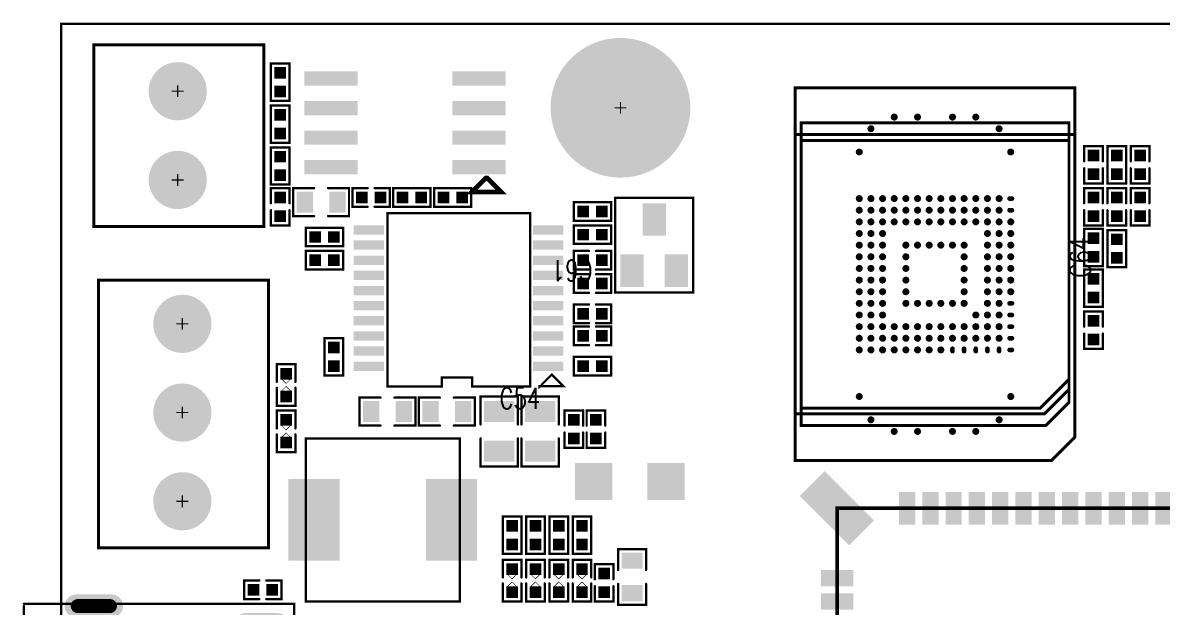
# Model space of a CAD drawing. Extents: x -122 to 0, y 0 to 77.
# Drawn here: x -121.65 to -72.75, y 49.95 to 75.05 of the extents above; entities that cross this region are included whole.
import ezdxf

# ---------------------------------------------------------------- set-up
doc = ezdxf.new("R2010")
doc.units = 0
for name, pattern in [('KEEPOUT_00011100$0', [2, 1, 1]), ('TRMIDX_0', [2, 1, 1]), ('TRMIDX_1', [2, 1, 1])]:
    doc.linetypes.add(name, pattern=pattern)
for name, color, linetype in [('BOARD_OUTLINE_00', 255, 'CONTINUOUS'), ('DRIL_NPLTE_THRU_01', 34, 'CONTINUOUS'), ('DRIL_PLTE_THRU_01', 34, 'CONTINUOUS'), ('DRIL_SYMBOL', 255, 'CONTINUOUS'), ('KEEPOUT_01', 130, 'CONTINUOUS'), ('PADS_INNER', 43, 'CONTINUOUS'), ('PADS_TOP', 43, 'CONTINUOUS'), ('PART_NAME_01', 254, 'CONTINUOUS'), ('PART_TOP_2DLINE_00', 253, 'CONTINUOUS'), ('PART_TOP_2DLINE_01', 253, 'CONTINUOUS'), ('PART_TOP_COPPER_01', 253, 'CONTINUOUS')]:
    doc.layers.add(name, color=color, linetype=linetype)
doc.styles.add('W0$1016', font='simplex', dxfattribs={"width": 0.75})
doc.styles.add('W0$127', font='simplex', dxfattribs={"width": 0.75})

# ---------------------------------------------------------------- blocks, each defined once
blk = doc.blocks.new('SMOOTH_0$1')
at = {"const_width": 0.05}
blk.add_lwpolyline([(-0.025, 0, 1), (0.025, 0, 1)], format="xyb", close=True, dxfattribs=at)
blk = doc.blocks.new('BOARD_33')
at = {"layer": 'BOARD_OUTLINE_00', "const_width": 0.1}
blk.add_lwpolyline([(0, -0.4), (120, -0.4), (120, -75.4), (0, -75.4)], close=True, dxfattribs=at)
at = {"layer": 'BOARD_OUTLINE_00'}
blk.add_blockref('SMOOTH_0$1', (0, -0.4), dxfattribs=at)
blk = doc.blocks.new('PART_BODY_TOP_44')
at = {"layer": 'PART_TOP_2DLINE_00', "const_width": 0.1}
for points in [[(-0.15, 0.4), (-0.8, 0.4), (-0.8, -0.4), (-0.15, -0.4)], [(0.15, -0.4), (0.8, -0.4), (0.8, 0.4), (0.15, 0.4)]]:
    blk.add_lwpolyline(points, dxfattribs=at)
at = {"layer": 'PART_TOP_2DLINE_00'}
for p in [(-0.8, 0.4), (-0.15, 0.4), (0.15, 0.4), (0.8, 0.4), (-0.8, -0.4), (-0.15, -0.4), (0.15, -0.4), (0.8, -0.4)]:
    blk.add_blockref('SMOOTH_0$1', p, dxfattribs=at)
blk = doc.blocks.new('DRIL_HOLE_0')
blk.add_lwpolyline([(0, 0, 1), (0, 0, 1)], format="xyb", close=True)
blk = doc.blocks.new('PAD_0')
blk.add_lwpolyline([(0, 0, 1), (0, 0, 1)], format="xyb", close=True)
blk = doc.blocks.new('PAD_5')
at = {"const_width": 0.5}
blk.add_lwpolyline([(-0.25, 0), (0.25, 0)], dxfattribs=at)
blk = doc.blocks.new('STK_TOP_7')
at = {"layer": 'DRIL_PLTE_THRU_01'}
blk.add_blockref('DRIL_HOLE_0', (0, 0), dxfattribs=at)
at = {"layer": 'PADS_INNER'}
blk.add_blockref('PAD_0', (0, 0), dxfattribs=at)
at = {"layer": 'PADS_TOP'}
blk.add_blockref('PAD_5', (0, 0), dxfattribs=at)
blk = doc.blocks.new('SYM_TOP_5')
for name, p in [('STK_TOP_7', (-0.4, 0)), ('PART_BODY_TOP_44', (0, 0)), ('STK_TOP_7', (0.4, 0))]:
    blk.add_blockref(name, p)
blk = doc.blocks.new('PART_TOP_4')
blk.add_blockref('SYM_TOP_5', (0, 0))
blk = doc.blocks.new('PART_TOP_8')
blk.add_blockref('SYM_TOP_5', (0, 0))
blk = doc.blocks.new('PART_TOP_21')
blk.add_blockref('SYM_TOP_5', (0, 0))
blk = doc.blocks.new('PART_TOP_22')
blk.add_blockref('SYM_TOP_5', (0, 0))
blk = doc.blocks.new('PART_TOP_23')
blk.add_blockref('SYM_TOP_5', (0, 0))
blk = doc.blocks.new('SMOOTH_0$0254')
at = {"const_width": 0.0127}
blk.add_lwpolyline([(-0.00635, 0, 1), (0.00635, 0, 1)], format="xyb", close=True, dxfattribs=at)
blk = doc.blocks.new('PART_BODY_TOP_50')
at = {"layer": 'PART_TOP_2DLINE_01', "const_width": 0.1}
for points in [[(-0.13, 0.4), (-0.9, 0.4), (-0.9, -0.4), (-0.13, -0.4)], [(0.13, 0.4), (0.89, 0.4), (0.89, -0.4), (0.13, -0.4)]]:
    blk.add_lwpolyline(points, dxfattribs=at)
at = {"layer": 'PART_TOP_COPPER_01', "linetype": 'TRMIDX_0', "const_width": 0.0254}
blk.add_lwpolyline([(-0.267, 0.203), (-0.064, 0), (-0.267, -0.203)], close=True, dxfattribs=at)
at = {"layer": 'PART_TOP_COPPER_01', "linetype": 'TRMIDX_1', "const_width": 0.0254}
blk.add_lwpolyline([(0.241, 0.178), (0.064, 0), (0.241, -0.178)], close=True, dxfattribs=at)
at = {"layer": 'PART_TOP_2DLINE_01'}
for p in [(-0.9, 0.4), (-0.13, 0.4), (0.13, 0.4), (0.89, 0.4), (-0.9, -0.4), (-0.13, -0.4), (0.13, -0.4), (0.89, -0.4)]:
    blk.add_blockref('SMOOTH_0$1', p, dxfattribs=at)
at = {"layer": 'PART_TOP_COPPER_01'}
for p in [(-0.267, 0.203), (-0.064, 0), (0.064, 0), (0.241, 0.178), (-0.267, -0.203), (0.241, -0.178)]:
    blk.add_blockref('SMOOTH_0$0254', p, dxfattribs=at)
blk = doc.blocks.new('PAD_12')
at = {"const_width": 0.5}
blk.add_lwpolyline([(-0.25, 0), (0.25, 0)], dxfattribs=at)
blk = doc.blocks.new('STK_TOP_14')
at = {"layer": 'DRIL_PLTE_THRU_01'}
blk.add_blockref('DRIL_HOLE_0', (0, 0), dxfattribs=at)
at = {"layer": 'PADS_INNER'}
blk.add_blockref('PAD_0', (0, 0), dxfattribs=at)
at = {"layer": 'PADS_TOP'}
blk.add_blockref('PAD_12', (0, 0), dxfattribs=at)
blk = doc.blocks.new('SYM_TOP_11')
for name, p in [('STK_TOP_14', (-0.4988, 0)), ('PART_BODY_TOP_50', (0, 0)), ('STK_TOP_14', (0.4788, 0))]:
    blk.add_blockref(name, p)
blk = doc.blocks.new('PART_TOP_32')
blk.add_blockref('SYM_TOP_11', (0, 0))
blk = doc.blocks.new('PART_TOP_33')
blk.add_blockref('SYM_TOP_11', (0, 0))
blk = doc.blocks.new('PART_TOP_34')
blk.add_blockref('SYM_TOP_11', (0, 0))
blk = doc.blocks.new('PART_TOP_35')
blk.add_blockref('SYM_TOP_11', (0, 0))
blk = doc.blocks.new('PART_TOP_47')
blk.add_blockref('SYM_TOP_11', (0, 0))
blk = doc.blocks.new('PART_TOP_48')
blk.add_blockref('SYM_TOP_11', (0, 0))
blk = doc.blocks.new('SMOOTH_0$100076')
at = {"const_width": 0.05}
blk.add_lwpolyline([(-0.025, 0, 1), (0.025, 0, 1)], format="xyb", close=True, dxfattribs=at)
blk = doc.blocks.new('PART_BODY_TOP_56')
at = {"layer": 'KEEPOUT_01', "linetype": 'KEEPOUT_00011100$0'}
blk.add_lwpolyline([(-0.759, 4.741), (0.741, 4.741), (0.741, 3.241), (-0.759, 3.241)], close=True, dxfattribs=at)
at = {"layer": 'PART_TOP_2DLINE_00', "const_width": 0.1}
for points in [[(-6.2, 0), (3.8, 0), (3.8, 11.6), (-6.3, 11.6), (-6.3, 0)], [(4.5, 11.5), (4.5, 10.5)], [(4.5, 10), (4.5, 9)], [(4.5, 8.5), (4.5, 7.5)], [(4.5, 7), (4.5, 6)], [(4.5, 5.5), (4.5, 4.5)], [(4.5, 4), (4.5, 3)], [(4.5, 2.5), (4.5, 1.5)], [(-3, 0), (-3, 1.466), (3, 1.466), (3, 0)], [(4.5, 1), (4.5, 0)], [(-4.5, 0.7), (-4.5, 0)], [(1.25, 0), (1.25, 0.6), (-1.25, 0.6), (-1.25, 0)]]:
    blk.add_lwpolyline(points, dxfattribs=at)
at = {"layer": 'PART_TOP_2DLINE_01', "const_width": 0.1}
for points in [[(4, 11.6), (4.2, 11.6)], [(4, 0), (4.2, 0)]]:
    blk.add_lwpolyline(points, dxfattribs=at)
at = {"layer": 'PART_TOP_2DLINE_00'}
for p in [(-6.3, 11.6), (3.8, 11.6), (4.5, 11.5), (4.5, 10.5), (4.5, 10), (4.5, 9), (4.5, 8.5), (4.5, 7.5), (4.5, 7), (4.5, 6), (4.5, 5.5), (4.5, 4.5), (4.5, 4), (4.5, 3), (4.5, 2.5), (-3, 1.466), (3, 1.466), (4.5, 1.5), (4.5, 1), (-4.5, 0.7), (-1.25, 0.6), (1.25, 0.6), (-6.3, 0), (-6.2, 0), (-4.5, 0), (-3, 0), (-1.25, 0), (1.25, 0), (3, 0), (3.8, 0), (4.5, 0)]:
    blk.add_blockref('SMOOTH_0$100076', p, dxfattribs=at)
at = {"layer": 'PART_TOP_2DLINE_01'}
for p in [(4, 11.6), (4.2, 11.6), (4, 0), (4.2, 0)]:
    blk.add_blockref('SMOOTH_0$100076', p, dxfattribs=at)
blk = doc.blocks.new('DRIL_SLOT_0003100078000000900')
at = {"const_width": 0.3937}
blk.add_lwpolyline([(0.19685, -0.5969), (0.19685, 0.5969, 1), (-0.19685, 0.5969), (-0.19685, -0.5969, 1)], format="xyb", close=True, dxfattribs=at)
blk = doc.blocks.new('PAD_31')
at = {"const_width": 0.6}
blk.add_lwpolyline([(-0.65, -0.3), (0.65, -0.3, 1), (0.65, 0.3), (-0.65, 0.3, 1)], format="xyb", close=True, dxfattribs=at)
blk = doc.blocks.new('STK_TOP_29')
at = {"layer": 'DRIL_PLTE_THRU_01'}
blk.add_blockref('DRIL_SLOT_0003100078000000900', (0, 0), dxfattribs=at)
at = {"layer": 'PADS_INNER', "rotation": 90}
blk.add_blockref('PAD_31', (0, 0), dxfattribs=at)
at = {"layer": 'PADS_TOP', "rotation": 90}
blk.add_blockref('PAD_31', (0, 0), dxfattribs=at)
blk = doc.blocks.new('DRIL_SLOT_0002300078000000900')
at = {"const_width": 0.3}
blk.add_lwpolyline([(0.15, -0.6906), (0.15, 0.6906, 1), (-0.15, 0.6906), (-0.15, -0.6906, 1)], format="xyb", close=True, dxfattribs=at)
blk = doc.blocks.new('PAD_33')
at = {"const_width": 0.5}
blk.add_lwpolyline([(-0.75, -0.25), (0.75, -0.25, 1), (0.75, 0.25), (-0.75, 0.25, 1)], format="xyb", close=True, dxfattribs=at)
blk = doc.blocks.new('STK_TOP_30')
at = {"layer": 'DRIL_PLTE_THRU_01'}
blk.add_blockref('DRIL_SLOT_0002300078000000900', (0, 0), dxfattribs=at)
at = {"layer": 'PADS_INNER', "rotation": 90}
blk.add_blockref('PAD_33', (0, 0), dxfattribs=at)
at = {"layer": 'PADS_TOP', "rotation": 90}
blk.add_blockref('PAD_33', (0, 0), dxfattribs=at)
blk = doc.blocks.new('SYM_TOP_17')
for name, p in [('PART_BODY_TOP_56', (0, 0)), ('STK_TOP_29', (-5.3, 10.2)), ('STK_TOP_29', (0, 10.2)), ('STK_TOP_29', (3.2, 10.2)), ('STK_TOP_30', (-6.2, 3)), ('STK_TOP_30', (3.6, 3))]:
    blk.add_blockref(name, p)
blk = doc.blocks.new('PART_TOP_56')
blk.add_blockref('SYM_TOP_17', (0, 0))
blk = doc.blocks.new('PART_BODY_TOP_61')
at = {"layer": 'PART_TOP_2DLINE_01', "const_width": 0.1}
blk.add_lwpolyline([(-3.3, 3.5), (3.3, 3.5), (3.3, -3.5), (-3.3, -3.5)], close=True, dxfattribs=at)
at = {"layer": 'PART_TOP_2DLINE_01'}
for p in [(-3.3, 3.5), (3.3, 3.5), (-3.3, -3.5), (3.3, -3.5)]:
    blk.add_blockref('SMOOTH_0$1', p, dxfattribs=at)
blk = doc.blocks.new('PAD_45')
at = {"const_width": 2.2}
blk.add_lwpolyline([(-1.75, 0), (1.75, 0)], dxfattribs=at)
blk = doc.blocks.new('STK_TOP_42')
at = {"layer": 'DRIL_PLTE_THRU_01'}
blk.add_blockref('DRIL_HOLE_0', (0, 0), dxfattribs=at)
at = {"layer": 'PADS_INNER'}
blk.add_blockref('PAD_0', (0, 0), dxfattribs=at)
at = {"layer": 'PADS_TOP', "rotation": 90}
blk.add_blockref('PAD_45', (0, 0), dxfattribs=at)
blk = doc.blocks.new('SYM_TOP_22')
for name, p in [('PART_BODY_TOP_61', (0, 0)), ('STK_TOP_42', (-2.95, 0)), ('STK_TOP_42', (2.95, 0))]:
    blk.add_blockref(name, p)
blk = doc.blocks.new('PART_TOP_62')
blk.add_blockref('SYM_TOP_22', (0, 0))
blk = doc.blocks.new('PART_BODY_TOP_65')
at = {"layer": 'PART_TOP_2DLINE_00', "const_width": 0.1}
blk.add_lwpolyline([(-1.6764, 2.032), (1.6764, 2.032), (1.6764, -2.032), (-1.6764, -2.032)], close=True, dxfattribs=at)
at = {"layer": 'PART_TOP_2DLINE_00'}
for p in [(-1.6764, 2.032), (1.6764, 2.032), (-1.6764, -2.032), (1.6764, -2.032)]:
    blk.add_blockref('SMOOTH_0$1', p, dxfattribs=at)
blk = doc.blocks.new('PAD_49')
at = {"const_width": 1}
blk.add_lwpolyline([(-0.7, 0), (0.7, 0)], dxfattribs=at)
blk = doc.blocks.new('STK_TOP_47')
at = {"layer": 'DRIL_PLTE_THRU_01'}
blk.add_blockref('DRIL_HOLE_0', (0, 0), dxfattribs=at)
at = {"layer": 'PADS_INNER'}
blk.add_blockref('PAD_0', (0, 0), dxfattribs=at)
at = {"layer": 'PADS_TOP', "rotation": 90}
blk.add_blockref('PAD_49', (0, 0), dxfattribs=at)
blk = doc.blocks.new('SYM_TOP_26')
for name, p in [('PART_BODY_TOP_65', (0, 0)), ('STK_TOP_47', (0, 1.1)), ('STK_TOP_47', (-0.95, -1.1)), ('STK_TOP_47', (0.95, -1.1))]:
    blk.add_blockref(name, p)
blk = doc.blocks.new('PART_TOP_77')
blk.add_blockref('SYM_TOP_26', (0, 0))
blk = doc.blocks.new('PART_BODY_TOP_66')
at = {"layer": 'PART_TOP_2DLINE_01', "const_width": 0.1}
blk.add_lwpolyline([(-0.8, 0.4), (0.8, 0.4), (0.8, -0.4), (-0.8, -0.4)], close=True, dxfattribs=at)
at = {"layer": 'PART_TOP_2DLINE_01'}
for p in [(-0.8, 0.4), (0.8, 0.4), (-0.8, -0.4), (0.8, -0.4)]:
    blk.add_blockref('SMOOTH_0$1', p, dxfattribs=at)
blk = doc.blocks.new('SYM_TOP_27')
for name, p in [('STK_TOP_7', (-0.4, 0)), ('PART_BODY_TOP_66', (0, 0)), ('STK_TOP_7', (0.4, 0))]:
    blk.add_blockref(name, p)
blk = doc.blocks.new('PART_TOP_80')
blk.add_blockref('SYM_TOP_27', (0, 0))
blk = doc.blocks.new('PART_TOP_81')
blk.add_blockref('SYM_TOP_27', (0, 0))
blk = doc.blocks.new('PART_TOP_82')
blk.add_blockref('SYM_TOP_27', (0, 0))
blk = doc.blocks.new('PART_TOP_119')
blk.add_blockref('SYM_TOP_27', (0, 0))
blk = doc.blocks.new('PART_TOP_120')
blk.add_blockref('SYM_TOP_27', (0, 0))
blk = doc.blocks.new('PART_TOP_121')
blk.add_blockref('SYM_TOP_27', (0, 0))
blk = doc.blocks.new('PART_TOP_122')
blk.add_blockref('SYM_TOP_27', (0, 0))
blk = doc.blocks.new('PART_TOP_123')
blk.add_blockref('SYM_TOP_27', (0, 0))
blk = doc.blocks.new('PART_TOP_124')
blk.add_blockref('SYM_TOP_27', (0, 0))
blk = doc.blocks.new('PART_TOP_125')
blk.add_blockref('SYM_TOP_27', (0, 0))
blk = doc.blocks.new('PART_TOP_127')
blk.add_blockref('SYM_TOP_27', (0, 0))
blk = doc.blocks.new('PART_TOP_128')
blk.add_blockref('SYM_TOP_27', (0, 0))
blk = doc.blocks.new('PART_TOP_129')
blk.add_blockref('SYM_TOP_27', (0, 0))
blk = doc.blocks.new('PART_TOP_130')
blk.add_blockref('SYM_TOP_27', (0, 0))
blk = doc.blocks.new('PART_TOP_134')
blk.add_blockref('SYM_TOP_27', (0, 0))
blk = doc.blocks.new('PART_TOP_135')
blk.add_blockref('SYM_TOP_27', (0, 0))
blk = doc.blocks.new('PART_TOP_136')
blk.add_blockref('SYM_TOP_27', (0, 0))
blk = doc.blocks.new('PART_TOP_138')
blk.add_blockref('SYM_TOP_27', (0, 0))
blk = doc.blocks.new('SMOOTH_0$1524')
at = {"const_width": 0.0762}
blk.add_lwpolyline([(-0.0381, 0, 1), (0.0381, 0, 1)], format="xyb", close=True, dxfattribs=at)
blk = doc.blocks.new('SMOOTH_0$127')
at = {"const_width": 0.0635}
blk.add_lwpolyline([(-0.03175, 0, 1), (0.03175, 0, 1)], format="xyb", close=True, dxfattribs=at)
blk = doc.blocks.new('PART_BODY_TOP_73')
at = {"layer": 'PART_TOP_2DLINE_01'}
for points, const_width in [([(-3, 35), (32, 35), (32, 0), (-3, 0)], 0.152), ([(0.6, 33), (11.7, 33), (11.7, 26.9), (17.3, 26.9), (17.3, 30.9), (24.2, 30.9), (24.2, 24.7), (20, 24.7), (20, 14.5), (19.8, 14.3), (10.7, 14.3), (10.7, 21.9), (0.6, 21.9)], 0.127), ([(12.2, 13.5), (16.8, 13.5), (16.8, 8.9), (12.2, 8.9)], 0.127), ([(5.6, 7.6), (9.5, 7.6), (9.5, 2.7), (5.6, 2.7)], 0.127)]:
    blk.add_lwpolyline(points, close=True, dxfattribs=dict(at, const_width=const_width))
at = {"layer": 'PART_TOP_2DLINE_01', "const_width": 0.152}
blk.add_lwpolyline([(-2.805, 1.2, 1), (-0.595, 1.2, 1)], format="xyb", close=True, dxfattribs=at)
at = {"layer": 'PART_TOP_2DLINE_01'}
for name, p in [('SMOOTH_0$1524', (-3, 35)), ('SMOOTH_0$1524', (32, 35)), ('SMOOTH_0$127', (0.6, 33)), ('SMOOTH_0$127', (11.7, 33)), ('SMOOTH_0$127', (17.3, 30.9)), ('SMOOTH_0$127', (24.2, 30.9)), ('SMOOTH_0$127', (11.7, 26.9)), ('SMOOTH_0$127', (17.3, 26.9)), ('SMOOTH_0$127', (20, 24.7)), ('SMOOTH_0$127', (24.2, 24.7)), ('SMOOTH_0$127', (0.6, 21.9)), ('SMOOTH_0$127', (10.7, 21.9)), ('SMOOTH_0$127', (10.7, 14.3)), ('SMOOTH_0$127', (19.8, 14.3)), ('SMOOTH_0$127', (20, 14.5)), ('SMOOTH_0$127', (12.2, 13.5)), ('SMOOTH_0$127', (16.8, 13.5)), ('SMOOTH_0$127', (12.2, 8.9)), ('SMOOTH_0$127', (16.8, 8.9)), ('SMOOTH_0$127', (5.6, 7.6)), ('SMOOTH_0$127', (9.5, 7.6)), ('SMOOTH_0$127', (5.6, 2.7)), ('SMOOTH_0$127', (9.5, 2.7)), ('SMOOTH_0$1524', (-3, 0)), ('SMOOTH_0$1524', (32, 0))]:
    blk.add_blockref(name, p, dxfattribs=at)
blk = doc.blocks.new('PAD_48')
blk.add_lwpolyline([(0, 0), (0, 0)])
blk = doc.blocks.new('PAD_51')
at = {"const_width": 0.7}
blk.add_lwpolyline([(-0.7, 0), (0.7, 0)], dxfattribs=at)
blk = doc.blocks.new('STK_TOP_55')
at = {"layer": 'DRIL_PLTE_THRU_01'}
blk.add_blockref('DRIL_HOLE_0', (0, 0), dxfattribs=at)
at = {"layer": 'PADS_INNER'}
blk.add_blockref('PAD_48', (0, 0), dxfattribs=at)
at = {"layer": 'PADS_TOP', "rotation": 90}
blk.add_blockref('PAD_51', (0, 0), dxfattribs=at)
blk = doc.blocks.new('STK_TOP_54')
at = {"layer": 'DRIL_PLTE_THRU_01'}
blk.add_blockref('DRIL_HOLE_0', (0, 0), dxfattribs=at)
at = {"layer": 'PADS_INNER'}
blk.add_blockref('PAD_48', (0, 0), dxfattribs=at)
at = {"layer": 'PADS_TOP'}
blk.add_blockref('PAD_51', (0, 0), dxfattribs=at)
blk = doc.blocks.new('PAD_52')
at = {"const_width": 1.5}
blk.add_lwpolyline([(-1.5, 0), (1.5, 0)], dxfattribs=at)
blk = doc.blocks.new('STK_TOP_56')
at = {"layer": 'DRIL_PLTE_THRU_01'}
blk.add_blockref('DRIL_HOLE_0', (0, 0), dxfattribs=at)
at = {"layer": 'PADS_INNER'}
blk.add_blockref('PAD_48', (0, 0), dxfattribs=at)
at = {"layer": 'PADS_TOP', "rotation": 45}
blk.add_blockref('PAD_52', (0, 0), dxfattribs=at)
blk = doc.blocks.new('STK_TOP_57')
at = {"layer": 'DRIL_PLTE_THRU_01'}
blk.add_blockref('DRIL_HOLE_0', (0, 0), dxfattribs=at)
at = {"layer": 'PADS_INNER'}
blk.add_blockref('PAD_48', (0, 0), dxfattribs=at)
at = {"layer": 'PADS_TOP', "rotation": 135}
blk.add_blockref('PAD_52', (0, 0), dxfattribs=at)
blk = doc.blocks.new('SYM_TOP_34')
for name, p in [('STK_TOP_57', (-2.99, 35.01)), ('STK_TOP_56', (32, 35.01)), ('STK_TOP_55', (0, 35)), ('STK_TOP_55', (1, 35)), ('STK_TOP_55', (2, 35)), ('STK_TOP_55', (3, 35)), ('STK_TOP_55', (4, 35)), ('STK_TOP_55', (5, 35)), ('STK_TOP_55', (6, 35)), ('STK_TOP_55', (7, 35)), ('STK_TOP_55', (8, 35)), ('STK_TOP_55', (9, 35)), ('STK_TOP_55', (10, 35)), ('STK_TOP_55', (11, 35)), ('STK_TOP_55', (12, 35)), ('STK_TOP_55', (13, 35)), ('STK_TOP_55', (14, 35)), ('STK_TOP_55', (15, 35)), ('STK_TOP_55', (16, 35)), ('STK_TOP_55', (17, 35)), ('STK_TOP_55', (18, 35)), ('STK_TOP_55', (19, 35)), ('STK_TOP_55', (20, 35)), ('STK_TOP_55', (21, 35)), ('STK_TOP_55', (22, 35)), ('STK_TOP_55', (23, 35)), ('STK_TOP_55', (24, 35)), ('STK_TOP_55', (25, 35)), ('STK_TOP_55', (26, 35)), ('STK_TOP_55', (27, 35)), ('STK_TOP_55', (28, 35)), ('STK_TOP_55', (29, 35)), ('PART_BODY_TOP_73', (0, 0)), ('STK_TOP_54', (-3, 32)), ('STK_TOP_54', (32, 32)), ('STK_TOP_54', (-3, 31)), ('STK_TOP_54', (32, 31)), ('STK_TOP_54', (-3, 30)), ('STK_TOP_54', (32, 30)), ('STK_TOP_54', (-3, 29)), ('STK_TOP_54', (32, 29)), ('STK_TOP_54', (-3, 28)), ('STK_TOP_54', (32, 28)), ('STK_TOP_54', (-3, 27)), ('STK_TOP_54', (32, 27)), ('STK_TOP_54', (-3, 26)), ('STK_TOP_54', (32, 26)), ('STK_TOP_54', (-3, 25)), ('STK_TOP_54', (32, 25)), ('STK_TOP_54', (-3, 24)), ('STK_TOP_54', (32, 24)), ('STK_TOP_54', (-3, 23)), ('STK_TOP_54', (32, 23)), ('STK_TOP_54', (-3, 22)), ('STK_TOP_54', (32, 22)), ('STK_TOP_54', (-3, 21)), ('STK_TOP_54', (32, 21)), ('STK_TOP_54', (-3, 20)), ('STK_TOP_54', (32, 20)), ('STK_TOP_54', (-3, 19)), ('STK_TOP_54', (32, 19)), ('STK_TOP_54', (-3, 18)), ('STK_TOP_54', (32, 18)), ('STK_TOP_54', (-3, 17)), ('STK_TOP_54', (32, 17)), ('STK_TOP_54', (-3, 16)), ('STK_TOP_54', (32, 16)), ('STK_TOP_54', (-3, 15)), ('STK_TOP_54', (32, 15)), ('STK_TOP_54', (-3, 14)), ('STK_TOP_54', (32, 14)), ('STK_TOP_54', (-3, 13)), ('STK_TOP_54', (32, 13)), ('STK_TOP_54', (-3, 12)), ('STK_TOP_54', (32, 12)), ('STK_TOP_54', (-3, 11)), ('STK_TOP_54', (32, 11)), ('STK_TOP_54', (-3, 10)), ('STK_TOP_54', (32, 10)), ('STK_TOP_54', (-3, 9)), ('STK_TOP_54', (32, 9)), ('STK_TOP_54', (-3, 8)), ('STK_TOP_54', (32, 8)), ('STK_TOP_54', (-3, 7)), ('STK_TOP_54', (32, 7)), ('STK_TOP_54', (-3, 6)), ('STK_TOP_54', (32, 6)), ('STK_TOP_54', (-3, 5)), ('STK_TOP_54', (32, 5)), ('STK_TOP_54', (-3, 4)), ('STK_TOP_54', (32, 4)), ('STK_TOP_54', (-3, 3)), ('STK_TOP_54', (32, 3)), ('STK_TOP_56', (-2.99, 0.02)), ('STK_TOP_57', (31.99, 0)), ('STK_TOP_55', (0, 0)), ('STK_TOP_55', (1, 0)), ('STK_TOP_55', (2, 0)), ('STK_TOP_55', (3, 0)), ('STK_TOP_55', (4, 0)), ('STK_TOP_55', (5, 0)), ('STK_TOP_55', (6, 0)), ('STK_TOP_55', (7, 0)), ('STK_TOP_55', (8, 0)), ('STK_TOP_55', (9, 0)), ('STK_TOP_55', (10, 0)), ('STK_TOP_55', (11, 0)), ('STK_TOP_55', (12, 0)), ('STK_TOP_55', (13, 0)), ('STK_TOP_55', (14, 0)), ('STK_TOP_55', (15, 0)), ('STK_TOP_55', (16, 0)), ('STK_TOP_55', (17, 0)), ('STK_TOP_55', (18, 0)), ('STK_TOP_55', (19, 0)), ('STK_TOP_55', (20, 0)), ('STK_TOP_55', (21, 0)), ('STK_TOP_55', (22, 0)), ('STK_TOP_55', (23, 0)), ('STK_TOP_55', (24, 0)), ('STK_TOP_55', (25, 0)), ('STK_TOP_55', (26, 0)), ('STK_TOP_55', (27, 0)), ('STK_TOP_55', (28, 0)), ('STK_TOP_55', (29, 0))]:
    blk.add_blockref(name, p)
blk = doc.blocks.new('PART_TOP_153')
blk.add_blockref('SYM_TOP_34', (0, 0))
blk = doc.blocks.new('PART_BODY_TOP_74')
at = {"layer": 'PART_TOP_2DLINE_01', "const_width": 0.127}
for points in [[(-6, 7), (-5, 8), (6, 8), (6, -8), (-6, -8)], [(-5.75, 5.5), (-4.75, 6.5), (5.75, 6.5), (5.75, -6.5), (-5.75, -6.5)]]:
    blk.add_lwpolyline(points, close=True, dxfattribs=at)
for points in [[(-4.704, 5.989), (-5.745, 4.948)], [(6, 6), (-4.688, 6)], [(-4.523, 5.738), (-5.739, 4.522)], [(5.75, 5.75), (-4.523, 5.75)], [(-5.75, -5.75), (5.75, -5.75)], [(6, -6), (-6, -6)]]:
    blk.add_lwpolyline(points, dxfattribs=at)
at = {"layer": 'PART_TOP_2DLINE_01'}
for p in [(-5, 8), (6, 8), (-6, 7), (-4.75, 6.5), (5.75, 6.5), (-4.704, 5.989), (-4.688, 6), (6, 6), (-5.75, 5.5), (-4.523, 5.75), (-4.523, 5.738), (5.75, 5.75), (-5.745, 4.948), (-5.739, 4.522), (-5.75, -5.75), (5.75, -5.75), (-6, -6), (6, -6), (-5.75, -6.5), (5.75, -6.5), (-6, -8), (6, -8)]:
    blk.add_blockref('SMOOTH_0$127', p, dxfattribs=at)
blk = doc.blocks.new('PAD_53')
at = {"const_width": 0.15}
blk.add_lwpolyline([(0, -0.075, 1), (0, 0.075, 1)], format="xyb", close=True, dxfattribs=at)
blk = doc.blocks.new('STK_TOP_58')
at = {"layer": 'DRIL_NPLTE_THRU_01'}
blk.add_blockref('DRIL_HOLE_0', (0, 0), dxfattribs=at)
at = {"layer": 'PADS_INNER'}
blk.add_blockref('PAD_0', (0, 0), dxfattribs=at)
at = {"layer": 'PADS_TOP'}
blk.add_blockref('PAD_53', (0, 0), dxfattribs=at)
blk = doc.blocks.new('PAD_54')
at = {"const_width": 0.1}
blk.add_lwpolyline([(-0.05, -0.05), (0.05, -0.05, 1), (0.05, 0.05), (-0.05, 0.05, 1)], format="xyb", close=True, dxfattribs=at)
blk = doc.blocks.new('STK_TOP_59')
at = {"layer": 'DRIL_NPLTE_THRU_01'}
blk.add_blockref('DRIL_HOLE_0', (0, 0), dxfattribs=at)
at = {"layer": 'PADS_INNER'}
blk.add_blockref('PAD_0', (0, 0), dxfattribs=at)
at = {"layer": 'PADS_TOP'}
blk.add_blockref('PAD_54', (0, 0), dxfattribs=at)
blk = doc.blocks.new('STK_TOP_60')
at = {"layer": 'DRIL_NPLTE_THRU_01'}
blk.add_blockref('DRIL_HOLE_0', (0, 0), dxfattribs=at)
at = {"layer": 'PADS_INNER'}
blk.add_blockref('PAD_0', (0, 0), dxfattribs=at)
at = {"layer": 'PADS_TOP', "rotation": 90}
blk.add_blockref('PAD_54', (0, 0), dxfattribs=at)
blk = doc.blocks.new('SYM_TOP_35')
for name, p in [('PART_BODY_TOP_74', (0, 0)), ('STK_TOP_58', (-1.75, 6.75)), ('STK_TOP_58', (-0.75, 6.75)), ('STK_TOP_58', (0.75, 6.75)), ('STK_TOP_58', (1.75, 6.75)), ('STK_TOP_58', (-2.75, 6.25)), ('STK_TOP_58', (2.75, 6.25)), ('STK_TOP_58', (-3.25, 5.25)), ('STK_TOP_58', (3.25, 5.25)), ('STK_TOP_59', (-3.25, 3.25)), ('STK_TOP_60', (-2.75, 3.25)), ('STK_TOP_60', (-2.25, 3.25)), ('STK_TOP_60', (-1.75, 3.25)), ('STK_TOP_60', (-1.25, 3.25)), ('STK_TOP_60', (-0.75, 3.25)), ('STK_TOP_58', (-0.25, 3.25)), ('STK_TOP_58', (0.25, 3.25)), ('STK_TOP_58', (0.75, 3.25)), ('STK_TOP_58', (1.25, 3.25)), ('STK_TOP_58', (1.75, 3.25)), ('STK_TOP_58', (2.25, 3.25)), ('STK_TOP_58', (2.75, 3.25)), ('STK_TOP_58', (3.25, 3.25)), ('STK_TOP_59', (-3.25, 2.75)), ('STK_TOP_58', (-2.75, 2.75)), ('STK_TOP_58', (-2.25, 2.75)), ('STK_TOP_58', (-1.75, 2.75)), ('STK_TOP_58', (-1.25, 2.75)), ('STK_TOP_58', (-0.75, 2.75)), ('STK_TOP_58', (-0.25, 2.75)), ('STK_TOP_58', (0.25, 2.75)), ('STK_TOP_58', (0.75, 2.75)), ('STK_TOP_58', (1.25, 2.75)), ('STK_TOP_58', (1.75, 2.75)), ('STK_TOP_58', (2.25, 2.75)), ('STK_TOP_58', (2.75, 2.75)), ('STK_TOP_58', (3.25, 2.75)), ('STK_TOP_59', (-3.25, 2.25)), ('STK_TOP_58', (-2.75, 2.25)), ('STK_TOP_58', (-2.25, 2.25)), ('STK_TOP_58', (-1.75, 2.25)), ('STK_TOP_58', (-1.25, 2.25)), ('STK_TOP_58', (-0.75, 2.25)), ('STK_TOP_58', (-0.25, 2.25)), ('STK_TOP_58', (0.25, 2.25)), ('STK_TOP_58', (0.75, 2.25)), ('STK_TOP_58', (1.25, 2.25)), ('STK_TOP_58', (1.75, 2.25)), ('STK_TOP_58', (2.25, 2.25)), ('STK_TOP_58', (2.75, 2.25)), ('STK_TOP_58', (3.25, 2.25)), ('STK_TOP_59', (-3.25, 1.75)), ('STK_TOP_58', (-2.75, 1.75)), ('STK_TOP_58', (-2.25, 1.75)), ('STK_TOP_58', (-1.75, 1.75)), ('STK_TOP_58', (2.25, 1.75)), ('STK_TOP_58', (2.75, 1.75)), ('STK_TOP_58', (3.25, 1.75)), ('STK_TOP_59', (-3.25, 1.25)), ('STK_TOP_58', (-2.75, 1.25)), ('STK_TOP_58', (-2.25, 1.25)), ('STK_TOP_58', (-1.25, 1.25)), ('STK_TOP_58', (-0.75, 1.25)), ('STK_TOP_58', (-0.25, 1.25)), ('STK_TOP_58', (0.25, 1.25)), ('STK_TOP_58', (0.75, 1.25)), ('STK_TOP_58', (1.25, 1.25)), ('STK_TOP_58', (2.25, 1.25)), ('STK_TOP_58', (2.75, 1.25)), ('STK_TOP_58', (3.25, 1.25)), ('STK_TOP_58', (-3.25, 0.75)), ('STK_TOP_58', (-2.75, 0.75)), ('STK_TOP_58', (-2.25, 0.75)), ('STK_TOP_58', (-1.25, 0.75)), ('STK_TOP_58', (1.25, 0.75)), ('STK_TOP_58', (2.25, 0.75)), ('STK_TOP_58', (2.75, 0.75)), ('STK_TOP_58', (3.25, 0.75)), ('STK_TOP_58', (-3.25, 0.25)), ('STK_TOP_58', (-2.75, 0.25)), ('STK_TOP_58', (-2.25, 0.25)), ('STK_TOP_58', (-1.25, 0.25)), ('STK_TOP_58', (1.25, 0.25)), ('STK_TOP_58', (2.25, 0.25)), ('STK_TOP_58', (2.75, 0.25)), ('STK_TOP_58', (3.25, 0.25)), ('STK_TOP_58', (-3.25, -0.25)), ('STK_TOP_58', (-2.75, -0.25)), ('STK_TOP_58', (-2.25, -0.25)), ('STK_TOP_58', (-1.25, -0.25)), ('STK_TOP_58', (1.25, -0.25)), ('STK_TOP_58', (2.25, -0.25)), ('STK_TOP_58', (2.75, -0.25)), ('STK_TOP_58', (3.25, -0.25)), ('STK_TOP_58', (-3.25, -0.75)), ('STK_TOP_58', (-2.75, -0.75)), ('STK_TOP_58', (-2.25, -0.75)), ('STK_TOP_58', (-1.25, -0.75)), ('STK_TOP_58', (1.25, -0.75)), ('STK_TOP_58', (2.25, -0.75)), ('STK_TOP_58', (2.75, -0.75)), ('STK_TOP_58', (3.25, -0.75)), ('STK_TOP_58', (-3.25, -1.25)), ('STK_TOP_58', (-2.75, -1.25)), ('STK_TOP_58', (-2.25, -1.25)), ('STK_TOP_58', (-1.25, -1.25)), ('STK_TOP_58', (-0.75, -1.25)), ('STK_TOP_58', (-0.25, -1.25)), ('STK_TOP_58', (0.25, -1.25)), ('STK_TOP_58', (0.75, -1.25)), ('STK_TOP_58', (1.25, -1.25)), ('STK_TOP_58', (2.25, -1.25)), ('STK_TOP_58', (2.75, -1.25)), ('STK_TOP_58', (3.25, -1.25)), ('STK_TOP_58', (-3.25, -1.75)), ('STK_TOP_58', (-2.75, -1.75)), ('STK_TOP_58', (-2.25, -1.75)), ('STK_TOP_58', (2.25, -1.75)), ('STK_TOP_58', (2.75, -1.75)), ('STK_TOP_58', (3.25, -1.75)), ('STK_TOP_58', (-3.25, -2.25)), ('STK_TOP_58', (-2.75, -2.25)), ('STK_TOP_58', (-2.25, -2.25)), ('STK_TOP_58', (-1.75, -2.25)), ('STK_TOP_58', (-1.25, -2.25)), ('STK_TOP_58', (-0.75, -2.25)), ('STK_TOP_58', (-0.25, -2.25)), ('STK_TOP_58', (0.25, -2.25)), ('STK_TOP_58', (0.75, -2.25)), ('STK_TOP_58', (1.25, -2.25)), ('STK_TOP_58', (1.75, -2.25)), ('STK_TOP_58', (2.25, -2.25)), ('STK_TOP_58', (2.75, -2.25)), ('STK_TOP_58', (3.25, -2.25)), ('STK_TOP_59', (-3.25, -2.75)), ('STK_TOP_58', (-2.75, -2.75)), ('STK_TOP_58', (-2.25, -2.75)), ('STK_TOP_58', (-1.75, -2.75)), ('STK_TOP_58', (-1.25, -2.75)), ('STK_TOP_58', (-0.75, -2.75)), ('STK_TOP_58', (-0.25, -2.75)), ('STK_TOP_58', (0.25, -2.75)), ('STK_TOP_58', (0.75, -2.75)), ('STK_TOP_58', (1.25, -2.75)), ('STK_TOP_58', (1.75, -2.75)), ('STK_TOP_58', (2.25, -2.75)), ('STK_TOP_58', (2.75, -2.75)), ('STK_TOP_58', (3.25, -2.75)), ('STK_TOP_59', (-3.25, -3.25)), ('STK_TOP_58', (-2.75, -3.25)), ('STK_TOP_58', (-2.25, -3.25)), ('STK_TOP_58', (-1.75, -3.25)), ('STK_TOP_58', (-1.25, -3.25)), ('STK_TOP_58', (-0.75, -3.25)), ('STK_TOP_58', (-0.25, -3.25)), ('STK_TOP_58', (0.25, -3.25)), ('STK_TOP_58', (0.75, -3.25)), ('STK_TOP_58', (1.25, -3.25)), ('STK_TOP_58', (1.75, -3.25)), ('STK_TOP_58', (2.25, -3.25)), ('STK_TOP_58', (2.75, -3.25)), ('STK_TOP_58', (3.25, -3.25)), ('STK_TOP_58', (-3.25, -5.25)), ('STK_TOP_58', (3.25, -5.25)), ('STK_TOP_58', (-2.75, -6.25)), ('STK_TOP_58', (2.75, -6.25)), ('STK_TOP_58', (-1.75, -6.75)), ('STK_TOP_58', (-0.75, -6.75)), ('STK_TOP_58', (0.75, -6.75)), ('STK_TOP_58', (1.75, -6.75))]:
    blk.add_blockref(name, p)
blk = doc.blocks.new('PART_TOP_154')
blk.add_blockref('SYM_TOP_35', (0, 0))
blk = doc.blocks.new('PART_BODY_TOP_83')
at = {"layer": 'PART_TOP_2DLINE_01', "const_width": 0.1}
for points in [[(-0.87, 6.9), (6.58, 6.9), (6.58, 0.77), (-0.87, 0.77), (-0.87, 3.27), (-0.48, 3.27), (-0.48, 4.56), (-0.87, 4.56)], [(-0.88, 0.37), (-0.36, -0.15), (-0.86, -0.65), (-0.86, 0.37)]]:
    blk.add_lwpolyline(points, close=True, dxfattribs=at)
at = {"layer": 'PART_TOP_2DLINE_01'}
for p in [(-0.87, 6.9), (6.58, 6.9), (-0.87, 4.56), (-0.48, 4.56), (-0.87, 3.27), (-0.48, 3.27), (-0.87, 0.77), (6.58, 0.77), (-0.88, 0.37), (-0.86, 0.37), (-0.36, -0.15), (-0.86, -0.65)]:
    blk.add_blockref('SMOOTH_0$1', p, dxfattribs=at)
blk = doc.blocks.new('PAD_66')
at = {"const_width": 0.4}
blk.add_lwpolyline([(-0.65, 0), (0.65, 0)], dxfattribs=at)
blk = doc.blocks.new('STK_TOP_76')
at = {"layer": 'DRIL_PLTE_THRU_01'}
blk.add_blockref('DRIL_HOLE_0', (0, 0), dxfattribs=at)
at = {"layer": 'PADS_INNER'}
blk.add_blockref('PAD_0', (0, 0), dxfattribs=at)
at = {"layer": 'PADS_TOP', "rotation": 90}
blk.add_blockref('PAD_66', (0, 0), dxfattribs=at)
blk = doc.blocks.new('SYM_TOP_44')
for name, p in [('STK_TOP_76', (0, 7.7)), ('STK_TOP_76', (0.65, 7.7)), ('STK_TOP_76', (1.3, 7.7)), ('STK_TOP_76', (1.95, 7.7)), ('STK_TOP_76', (2.6, 7.7)), ('STK_TOP_76', (3.25, 7.7)), ('STK_TOP_76', (3.9, 7.7)), ('STK_TOP_76', (4.55, 7.7)), ('STK_TOP_76', (5.2, 7.7)), ('STK_TOP_76', (5.85, 7.7)), ('PART_BODY_TOP_83', (0, 0)), ('STK_TOP_76', (0, 0)), ('STK_TOP_76', (0.65, 0)), ('STK_TOP_76', (1.3, 0)), ('STK_TOP_76', (1.95, 0)), ('STK_TOP_76', (2.6, 0)), ('STK_TOP_76', (3.25, 0)), ('STK_TOP_76', (3.9, 0)), ('STK_TOP_76', (4.55, 0)), ('STK_TOP_76', (5.2, 0)), ('STK_TOP_76', (5.85, 0))]:
    blk.add_blockref(name, p)
blk = doc.blocks.new('PART_TOP_162')
blk.add_blockref('SYM_TOP_44', (0, 0))
blk = doc.blocks.new('SMOOTH_0$2032')
at = {"const_width": 0.1016}
blk.add_lwpolyline([(-0.0508, 0, 1), (0.0508, 0, 1)], format="xyb", close=True, dxfattribs=at)
blk = doc.blocks.new('PART_BODY_TOP_84')
at = {"layer": 'PART_TOP_2DLINE_01', "const_width": 0.2032}
blk.add_lwpolyline([(-2.367, -3.4775), (-2.963, -2.8815), (-2.963, -4.1255), (-2.3625, -3.525)], dxfattribs=at)
at = {"layer": 'PART_TOP_2DLINE_01'}
for p in [(-2.963, -2.8815), (-2.367, -3.4775), (-2.3625, -3.525), (-2.963, -4.1255)]:
    blk.add_blockref('SMOOTH_0$2032', p, dxfattribs=at)
blk = doc.blocks.new('PAD_67')
at = {"const_width": 0.61}
blk.add_lwpolyline([(-1.143, 0), (1.143, 0)], dxfattribs=at)
blk = doc.blocks.new('STK_TOP_77')
at = {"layer": 'DRIL_PLTE_THRU_01'}
blk.add_blockref('DRIL_HOLE_0', (0, 0), dxfattribs=at)
at = {"layer": 'PADS_INNER'}
blk.add_blockref('PAD_0', (0, 0), dxfattribs=at)
at = {"layer": 'PADS_TOP', "rotation": 90}
blk.add_blockref('PAD_67', (0, 0), dxfattribs=at)
blk = doc.blocks.new('SYM_TOP_45')
for name, p in [('STK_TOP_77', (-1.905, 3.175)), ('STK_TOP_77', (-0.635, 3.175)), ('STK_TOP_77', (0.635, 3.175)), ('STK_TOP_77', (1.905, 3.175)), ('STK_TOP_77', (-1.905, -3.175)), ('STK_TOP_77', (-0.635, -3.175)), ('STK_TOP_77', (0.635, -3.175)), ('STK_TOP_77', (1.905, -3.175)), ('PART_BODY_TOP_84', (0, 0))]:
    blk.add_blockref(name, p)
blk = doc.blocks.new('PART_TOP_163')
blk.add_blockref('SYM_TOP_45', (0, 0))
blk = doc.blocks.new('PART_BODY_TOP_89')
at = {"layer": 'PART_TOP_2DLINE_01', "const_width": 0.127}
blk.add_lwpolyline([(-2, 3.6), (5.8, 3.6), (5.8, -3.7), (-2, -3.7)], close=True, dxfattribs=at)
at = {"layer": 'PART_TOP_2DLINE_01'}
for p in [(-2, 3.6), (5.8, 3.6), (-2, -3.7), (5.8, -3.7)]:
    blk.add_blockref('SMOOTH_0$127', p, dxfattribs=at)
blk = doc.blocks.new('DRIL_SYMBOL_1$3')
at = {"layer": 'DRIL_SYMBOL', "const_width": 0.0508}
for points in [[(-0.254, 0), (0.254, 0)], [(0, -0.254), (0, 0.254)]]:
    blk.add_lwpolyline(points, dxfattribs=at)
blk = doc.blocks.new('DRIL_HOLE_1$3')
at = {"const_width": 0.65}
blk.add_lwpolyline([(-0.325, 0, 1), (0.325, 0, 1)], format="xyb", close=True, dxfattribs=at)
blk.add_blockref('DRIL_SYMBOL_1$3', (0, 0))
blk = doc.blocks.new('PAD_70')
at = {"const_width": 0.762}
blk.add_lwpolyline([(0, -0.381, 1), (0, 0.381, 1)], format="xyb", close=True, dxfattribs=at)
blk = doc.blocks.new('PAD_38')
at = {"const_width": 1.25}
blk.add_lwpolyline([(0, -0.625, 1), (0, 0.625, 1)], format="xyb", close=True, dxfattribs=at)
blk = doc.blocks.new('STK_TOP_81')
at = {"layer": 'DRIL_PLTE_THRU_01'}
blk.add_blockref('DRIL_HOLE_1$3', (0, 0), dxfattribs=at)
at = {"layer": 'PADS_INNER'}
blk.add_blockref('PAD_70', (0, 0), dxfattribs=at)
at = {"layer": 'PADS_TOP'}
blk.add_blockref('PAD_38', (0, 0), dxfattribs=at)
blk = doc.blocks.new('SYM_TOP_50')
for name, p in [('PART_BODY_TOP_89', (0, 0)), ('STK_TOP_81', (0, 0)), ('STK_TOP_81', (3.81, 0))]:
    blk.add_blockref(name, p)
blk = doc.blocks.new('PART_TOP_167')
blk.add_blockref('SYM_TOP_50', (0, 0))
blk = doc.blocks.new('PART_BODY_TOP_90')
at = {"layer": 'PART_TOP_2DLINE_01', "const_width": 0.127}
blk.add_lwpolyline([(-2, 3.6), (9.5, 3.6), (9.5, -3.7), (-2, -3.7)], close=True, dxfattribs=at)
at = {"layer": 'PART_TOP_2DLINE_01'}
for p in [(-2, 3.6), (9.5, 3.6), (-2, -3.7), (9.5, -3.7)]:
    blk.add_blockref('SMOOTH_0$127', p, dxfattribs=at)
blk = doc.blocks.new('SYM_TOP_51')
for name, p in [('PART_BODY_TOP_90', (0, 0)), ('STK_TOP_81', (0, 0)), ('STK_TOP_81', (3.81, 0)), ('STK_TOP_81', (7.62, 0))]:
    blk.add_blockref(name, p)
blk = doc.blocks.new('PART_TOP_168')
blk.add_blockref('SYM_TOP_51', (0, 0))
blk = doc.blocks.new('PART_TOP_170')
blk.add_blockref('SYM_TOP_5', (0, 0))
blk = doc.blocks.new('PART_BODY_TOP_45')
at = {"layer": 'PART_TOP_2DLINE_00', "const_width": 0.1}
for points in [[(-0.3, 0.6), (-1.2, 0.6), (-1.2, -0.6), (-0.3, -0.6)], [(0.3, -0.6), (1.2, -0.6), (1.2, 0.6), (0.3, 0.6)]]:
    blk.add_lwpolyline(points, dxfattribs=at)
at = {"layer": 'PART_TOP_2DLINE_00'}
for p in [(-1.2, 0.6), (-0.3, 0.6), (0.3, 0.6), (1.2, 0.6), (-1.2, -0.6), (-0.3, -0.6), (0.3, -0.6), (1.2, -0.6)]:
    blk.add_blockref('SMOOTH_0$1', p, dxfattribs=at)
blk = doc.blocks.new('PAD_6')
at = {"const_width": 0.7}
blk.add_lwpolyline([(-0.45, 0), (0.45, 0)], dxfattribs=at)
blk = doc.blocks.new('STK_TOP_8')
at = {"layer": 'DRIL_PLTE_THRU_01'}
blk.add_blockref('DRIL_HOLE_0', (0, 0), dxfattribs=at)
at = {"layer": 'PADS_INNER'}
blk.add_blockref('PAD_0', (0, 0), dxfattribs=at)
at = {"layer": 'PADS_TOP', "rotation": 90}
blk.add_blockref('PAD_6', (0, 0), dxfattribs=at)
blk = doc.blocks.new('SYM_TOP_6')
for name, p in [('PART_BODY_TOP_45', (0, 0)), ('STK_TOP_8', (-0.7, 0)), ('STK_TOP_8', (0.7, 0))]:
    blk.add_blockref(name, p)
blk = doc.blocks.new('PART_TOP_173')
blk.add_blockref('SYM_TOP_6', (0, 0))
at = {"layer": 'PART_NAME_01', "style": 'W0$127', "width": 0.75}
blk.add_text('C54', height=0.889, dxfattribs=at).set_placement((2.259, 0.126))
blk = doc.blocks.new('PART_TOP_176')
blk.add_blockref('SYM_TOP_5', (0, 0))
blk = doc.blocks.new('PART_TOP_181')
blk.add_blockref('SYM_TOP_27', (0, 0))
blk = doc.blocks.new('DRIL_SYMBOL_3$5')
at = {"layer": 'DRIL_SYMBOL', "const_width": 0.0508}
for points in [[(-0.254, 0), (0.254, 0)], [(0, -0.254), (0, 0.254)]]:
    blk.add_lwpolyline(points, dxfattribs=at)
blk = doc.blocks.new('DRIL_HOLE_3$5')
at = {"const_width": 1.75}
blk.add_lwpolyline([(-0.875, 0, 1), (0.875, 0, 1)], format="xyb", close=True, dxfattribs=at)
blk.add_blockref('DRIL_SYMBOL_3$5', (0, 0))
blk = doc.blocks.new('PAD_71')
at = {"const_width": 2}
blk.add_lwpolyline([(0, -1, 1), (0, 1, 1)], format="xyb", close=True, dxfattribs=at)
blk = doc.blocks.new('PAD_72')
at = {"const_width": 3}
blk.add_lwpolyline([(0, -1.5, 1), (0, 1.5, 1)], format="xyb", close=True, dxfattribs=at)
blk = doc.blocks.new('STK_TOP_82')
at = {"layer": 'DRIL_PLTE_THRU_01'}
blk.add_blockref('DRIL_HOLE_3$5', (0, 0), dxfattribs=at)
at = {"layer": 'PADS_INNER'}
blk.add_blockref('PAD_71', (0, 0), dxfattribs=at)
at = {"layer": 'PADS_TOP'}
blk.add_blockref('PAD_72', (0, 0), dxfattribs=at)
blk = doc.blocks.new('SYM_TOP_52')
blk.add_blockref('STK_TOP_82', (0, 0))
blk = doc.blocks.new('PART_TOP_185')
blk.add_blockref('SYM_TOP_52', (0, 0))
blk = doc.blocks.new('PART_TOP_195')
blk.add_blockref('SYM_TOP_5', (0, 0))
blk = doc.blocks.new('PART_TOP_196')
blk.add_blockref('SYM_TOP_5', (0, 0))
at = {"layer": 'PART_NAME_01', "style": 'W0$1016', "width": 0.75}
blk.add_text('C61', height=0.889, dxfattribs=at).set_placement((0, 0))
blk = doc.blocks.new('PART_TOP_199')
blk.add_blockref('SYM_TOP_6', (0, 0))
blk = doc.blocks.new('PART_BODY_TOP_46')
at = {"layer": 'PART_TOP_2DLINE_00', "const_width": 0.1}
for points in [[(-0.3, 0.8), (-1.5, 0.8), (-1.5, -0.8), (-0.3, -0.8)], [(0.3, 0.8), (1.5, 0.8), (1.5, -0.8), (0.3, -0.8)]]:
    blk.add_lwpolyline(points, dxfattribs=at)
at = {"layer": 'PART_TOP_2DLINE_00'}
for p in [(-1.5, 0.8), (-0.3, 0.8), (0.3, 0.8), (1.5, 0.8), (-1.5, -0.8), (-0.3, -0.8), (0.3, -0.8), (1.5, -0.8)]:
    blk.add_blockref('SMOOTH_0$1', p, dxfattribs=at)
blk = doc.blocks.new('PAD_2')
at = {"const_width": 0.9}
blk.add_lwpolyline([(-0.65, 0), (0.65, 0)], dxfattribs=at)
blk = doc.blocks.new('STK_TOP_9')
at = {"layer": 'DRIL_PLTE_THRU_01'}
blk.add_blockref('DRIL_HOLE_0', (0, 0), dxfattribs=at)
at = {"layer": 'PADS_INNER'}
blk.add_blockref('PAD_0', (0, 0), dxfattribs=at)
at = {"layer": 'PADS_TOP', "rotation": 90}
blk.add_blockref('PAD_2', (0, 0), dxfattribs=at)
blk = doc.blocks.new('SYM_TOP_7')
for name, p in [('STK_TOP_9', (-0.85, 0)), ('STK_TOP_9', (0.85, 0)), ('PART_BODY_TOP_46', (0, 0))]:
    blk.add_blockref(name, p)
blk = doc.blocks.new('PART_TOP_201')
blk.add_blockref('SYM_TOP_7', (0, 0))
blk = doc.blocks.new('PART_TOP_202')
blk.add_blockref('SYM_TOP_7', (0, 0))
blk = doc.blocks.new('PART_TOP_210')
blk.add_blockref('SYM_TOP_6', (0, 0))
blk = doc.blocks.new('PART_TOP_211')
blk.add_blockref('SYM_TOP_6', (0, 0))
blk = doc.blocks.new('PART_TOP_221')
blk.add_blockref('SYM_TOP_5', (0, 0))
at = {"layer": 'PART_NAME_01', "style": 'W0$127', "width": 0.75}
blk.add_text('C64', height=0.889, dxfattribs=at).set_placement((2.259, 0.126))
blk = doc.blocks.new('PART_TOP_227')
blk.add_blockref('SYM_TOP_5', (0, 0))
blk = doc.blocks.new('PART_TOP_229')
blk.add_blockref('SYM_TOP_5', (0, 0))
blk = doc.blocks.new('PART_TOP_232')
blk.add_blockref('SYM_TOP_5', (0, 0))
blk = doc.blocks.new('PAD_77')
at = {"const_width": 1.6}
blk.add_lwpolyline([(-0.8, 0), (0.8, 0)], dxfattribs=at)
blk = doc.blocks.new('STK_TOP_49')
at = {"layer": 'DRIL_PLTE_THRU_01'}
blk.add_blockref('DRIL_HOLE_0', (0, 0), dxfattribs=at)
at = {"layer": 'PADS_INNER'}
blk.add_blockref('PAD_0', (0, 0), dxfattribs=at)
at = {"layer": 'PADS_TOP'}
blk.add_blockref('PAD_77', (0, 0), dxfattribs=at)
blk = doc.blocks.new('SYM_TOP_29')
for p in [(-1.6, 0), (1.5, 0)]:
    blk.add_blockref('STK_TOP_49', p)
blk = doc.blocks.new('PART_TOP_236')
blk.add_blockref('SYM_TOP_29', (0, 0))
blk = doc.blocks.new('PART_TOP_263')
blk.add_blockref('SYM_TOP_5', (0, 0))
blk = doc.blocks.new('PART_TOP_264')
blk.add_blockref('SYM_TOP_5', (0, 0))
blk = doc.blocks.new('PART_TOP_265')
blk.add_blockref('SYM_TOP_5', (0, 0))

msp = doc.modelspace()

# ---------------------------------------------------------------- block references
for name, p in [('BOARD_33', (-120, 75.4)), ('PART_TOP_185', (-96, 71.4)), ('PART_TOP_170', (-106.7, 67.55)), ('PART_TOP_120', (-104.95, 67.55)), ('PART_TOP_77', (-94.55, 65.5)), ('PART_TOP_123', (-97.2, 66.95)), ('PART_TOP_127', (-97.2, 65.95)), ('PART_TOP_23', (-97.2, 63.85)), ('PART_TOP_22', (-97.2, 62.55)), ('PART_TOP_130', (-97.2, 60.3)), ('PART_TOP_173', (-103.45, 58.35)), ('PART_TOP_62', (-106.2, 53.7))]:
    msp.add_blockref(name, p)
for name, p, rotation in [('PART_TOP_167', (-115, 68.3), 90), ('PART_TOP_128', (-110.6, 72.5), 90), ('PART_TOP_163', (-105.25, 70.75), 90), ('PART_TOP_154', (-82.5, 64.25), 180), ('PART_TOP_125', (-110.6, 70.7), 90), ('PART_TOP_124', (-110.6, 68.9), 90), ('PART_TOP_263', (-75.7, 68.95), 270), ('PART_TOP_138', (-74.7, 68.95), 90), ('PART_TOP_264', (-73.7, 68.95), 90), ('PART_TOP_21', (-110.6, 67.15), 270), ('PART_TOP_211', (-108.85, 67.35), 180), ('PART_TOP_122', (-103.2, 67.55), 180), ('PART_TOP_176', (-75.7, 67.15), 90), ('PART_TOP_265', (-74.7, 67.15), 90), ('PART_TOP_232', (-73.7, 67.15), 270), ('PART_TOP_162', (-99.1, 60.3), 90), ('PART_TOP_121', (-108.7, 65.85), 180), ('PART_TOP_135', (-75.7, 65.4), 270), ('PART_TOP_136', (-74.7, 65.35), 90), ('PART_TOP_221', (-75.7, 61.85), 90), ('PART_TOP_119', (-108.7, 64.85), 180), ('PART_TOP_196', (-97.2, 64.85), 180), ('PART_TOP_134', (-75.7, 63.65), 90), ('PART_TOP_168', (-114.8, 54.5), 90), ('PART_TOP_195', (-97.2, 61.6), 180), ('PART_TOP_129', (-108.3, 60.7), 270), ('PART_TOP_48', (-110.35, 59.5), 90), ('PART_TOP_210', (-106, 58.35), 180), ('PART_TOP_201', (-101.2, 57.5), 90), ('PART_TOP_202', (-99.45, 57.5), 90), ('PART_TOP_47', (-110.35, 57.5), 270), ('PART_TOP_227', (-98, 57.6), 90), ('PART_TOP_8', (-97.05, 57.6), 90), ('PART_TOP_153', (-51.7, 22.2), 90), ('PART_TOP_236', (-95.65, 55.35), 180), ('PART_TOP_80', (-100.65, 53.05), 270), ('PART_TOP_82', (-99.65, 53.05), 270), ('PART_TOP_81', (-98.65, 53.05), 270), ('PART_TOP_181', (-97.65, 53.05), 270), ('PART_TOP_199', (-95.5, 51.25), 90), ('PART_TOP_32', (-100.65, 51.1), 90), ('PART_TOP_34', (-99.65, 51.1), 90), ('PART_TOP_35', (-98.65, 51.1), 90), ('PART_TOP_33', (-97.65, 51.1), 90), ('PART_TOP_4', (-96.7, 51), 90), ('PART_TOP_229', (-111.35, 50.7), 180), ('PART_TOP_56', (-121.6, 43.8), 270)]:
    msp.add_blockref(name, p, dxfattribs=dict(rotation=rotation))

doc.saveas('drawing.dxf')
